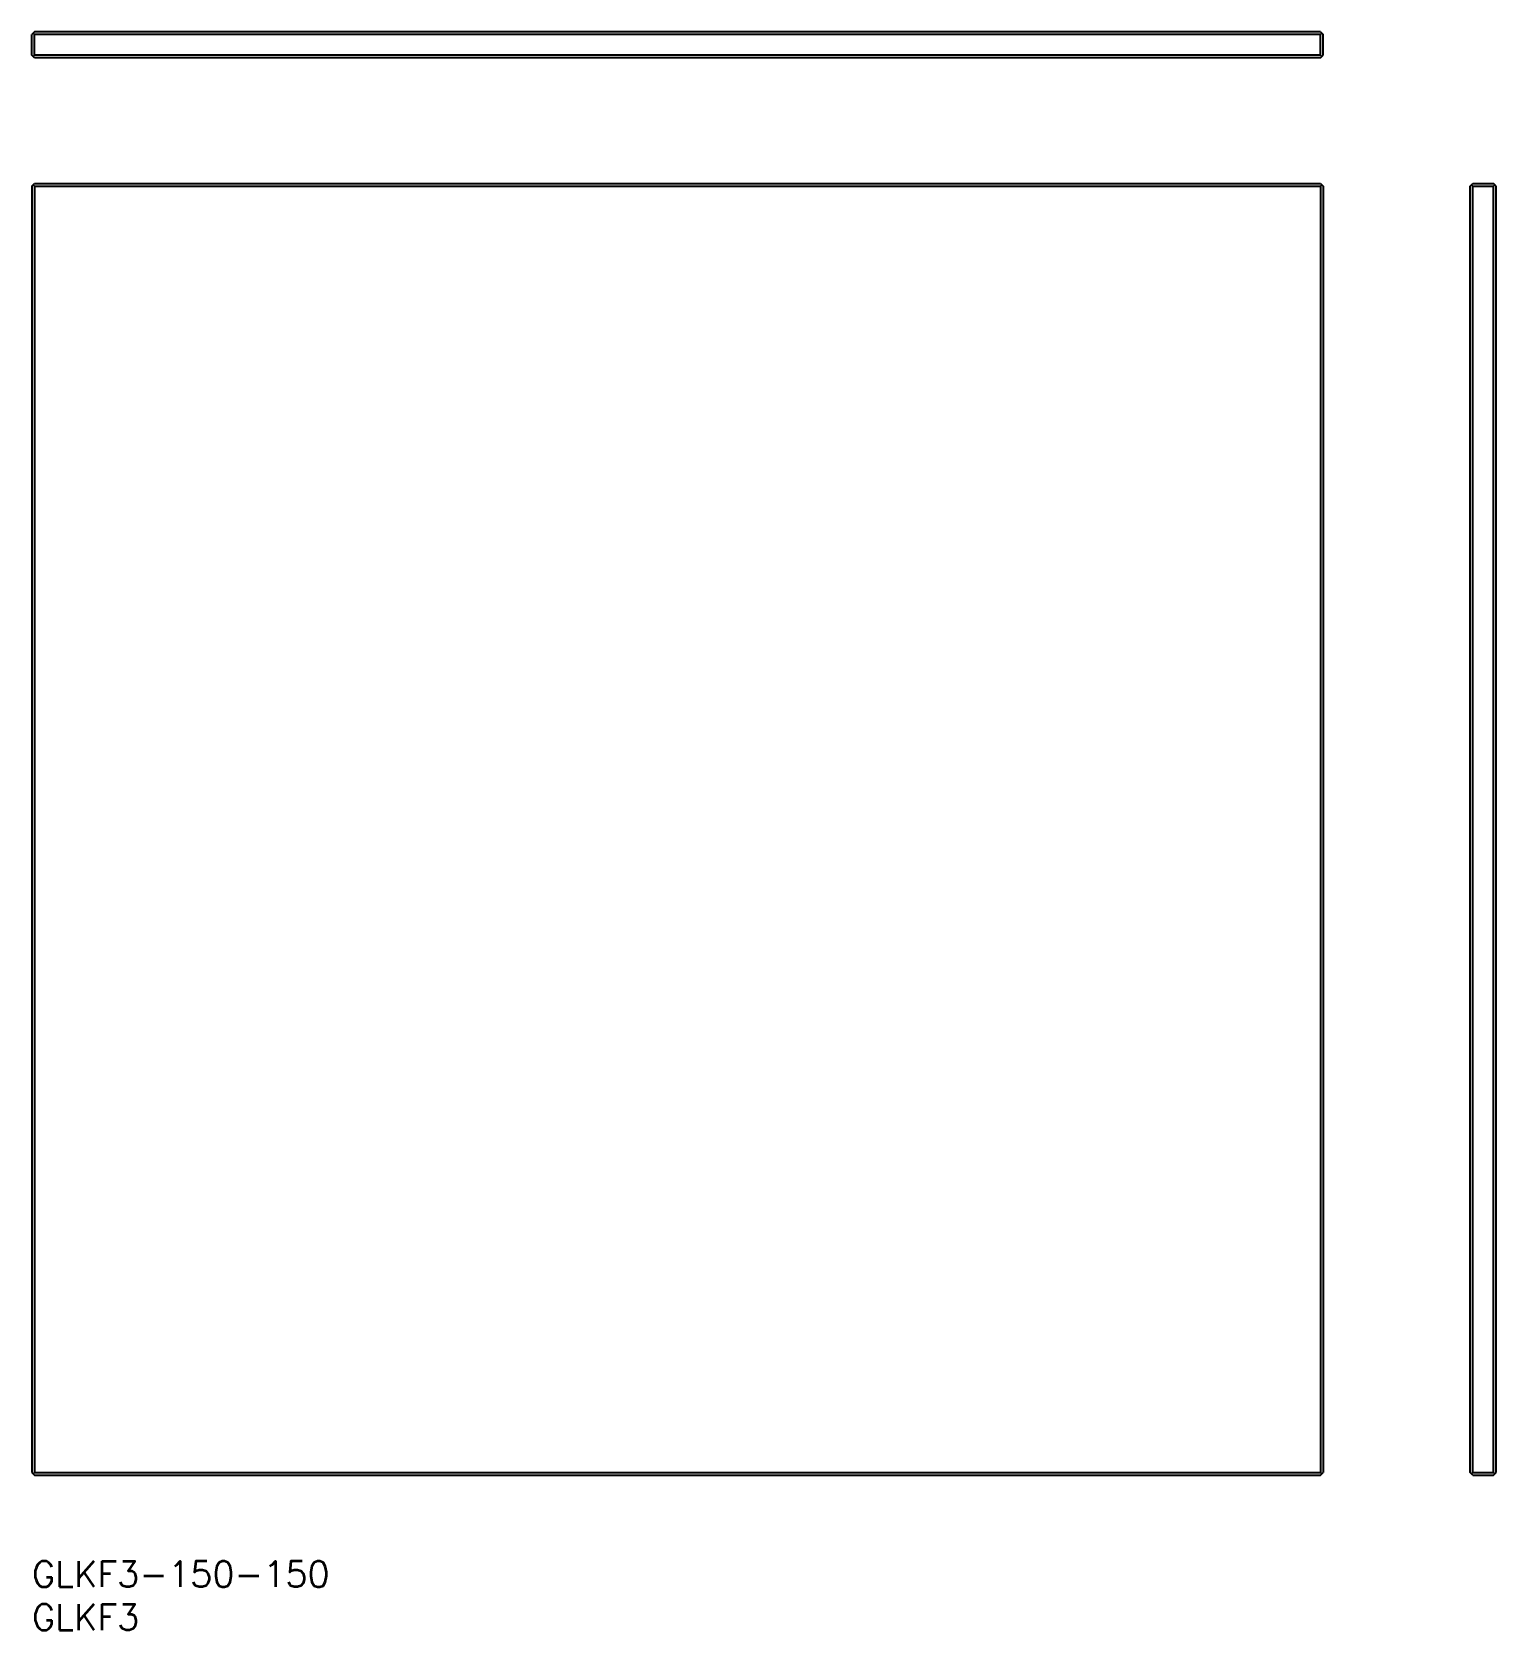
# Model space of a CAD drawing. Extents: x 0 to 170, y -8 to 178.
import ezdxf

# ---------------------------------------------------------------- set-up
doc = ezdxf.new("R2010")
doc.units = 0
doc.header["$LTSCALE"] = 0.5
doc.layers.add('MSM_CONTINUOUS', color=7, linetype='CONTINUOUS')
doc.layers.add('MSM_PART_NUMBER', color=7, linetype='CONTINUOUS')
doc.styles.get("Standard").update_dxf_attribs({"font": 'txt.shx', "height": 1, "bigfont": 'bigfont.shx'})

# ---------------------------------------------------------------- blocks, each defined once
blk = doc.blocks.new('*U14')
at = {"layer": 'MSM_PART_NUMBER'}
blk.add_text('GLKF3-150-150', height=3, dxfattribs=at).set_placement((0, -3))
blk = doc.blocks.new('*U15')
at = {"layer": 'MSM_PART_NUMBER'}
blk.add_text('GLKF3', height=3, dxfattribs=at).set_placement((0, -8))

msp = doc.modelspace()

# ---------------------------------------------------------------- linework, layer by layer
at = {"layer": 'MSM_CONTINUOUS'}
for p, q in [((0.3, 177.61), (0, 177.31)), ((0, 174.91), (0, 177.31)), ((0.3, 177.31), (0.15, 177.46)), ((149.7, 177.61), (0.3, 177.61)), ((149.7, 177.31), (0.3, 177.31)), ((0.3, 174.91), (0.3, 177.31)), ((149.7, 177.61), (150, 177.31)), ((149.7, 177.31), (149.85, 177.46)), ((149.7, 174.91), (149.7, 177.31)), ((150, 174.91), (150, 177.31)), ((0.3, 174.61), (0, 174.91)), ((0.3, 174.91), (0.15, 174.76)), ((149.7, 174.91), (0.3, 174.91)), ((149.7, 174.61), (0.3, 174.61)), ((149.7, 174.61), (150, 174.91)), ((149.7, 174.91), (149.85, 174.76)), ((0, 159.7), (0.3, 160)), ((0, 159.7), (0, 10.3)), ((0.3, 159.7), (0.15, 159.85)), ((0.3, 160), (149.7, 160)), ((0.3, 159.7), (149.7, 159.7)), ((0.3, 159.7), (0.3, 10.3)), ((149.7, 160), (150, 159.7)), ((149.7, 159.7), (149.85, 159.85)), ((149.7, 159.7), (149.7, 10.3)), ((150, 159.7), (150, 10.3)), ((167.08, 159.7), (167.38, 160)), ((167.08, 10.3), (167.08, 159.7)), ((167.38, 159.7), (167.23, 159.85)), ((167.38, 160), (169.78, 160)), ((167.38, 10.3), (167.38, 159.7)), ((167.38, 159.7), (169.78, 159.7)), ((170.08, 159.7), (169.78, 160)), ((169.78, 159.7), (169.93, 159.85)), ((169.78, 10.3), (169.78, 159.7)), ((170.08, 10.3), (170.08, 159.7)), ((0, 10.3), (0.3, 10)), ((0.3, 10.3), (0.15, 10.15)), ((0.3, 10.3), (149.7, 10.3)), ((0.3, 10), (149.7, 10)), ((149.7, 10), (150, 10.3)), ((149.7, 10.3), (149.85, 10.15)), ((167.38, 10), (167.08, 10.3)), ((167.38, 10.3), (167.23, 10.15)), ((167.38, 10.3), (169.78, 10.3)), ((167.38, 10), (169.78, 10)), ((169.78, 10), (170.08, 10.3)), ((169.78, 10.3), (169.93, 10.15))]:
    msp.add_line(p, q, dxfattribs=at)

# ---------------------------------------------------------------- block references
for name in ['*U14', '*U15']:
    msp.add_blockref(name, (0, 0), dxfattribs=at)

doc.saveas('drawing.dxf')
